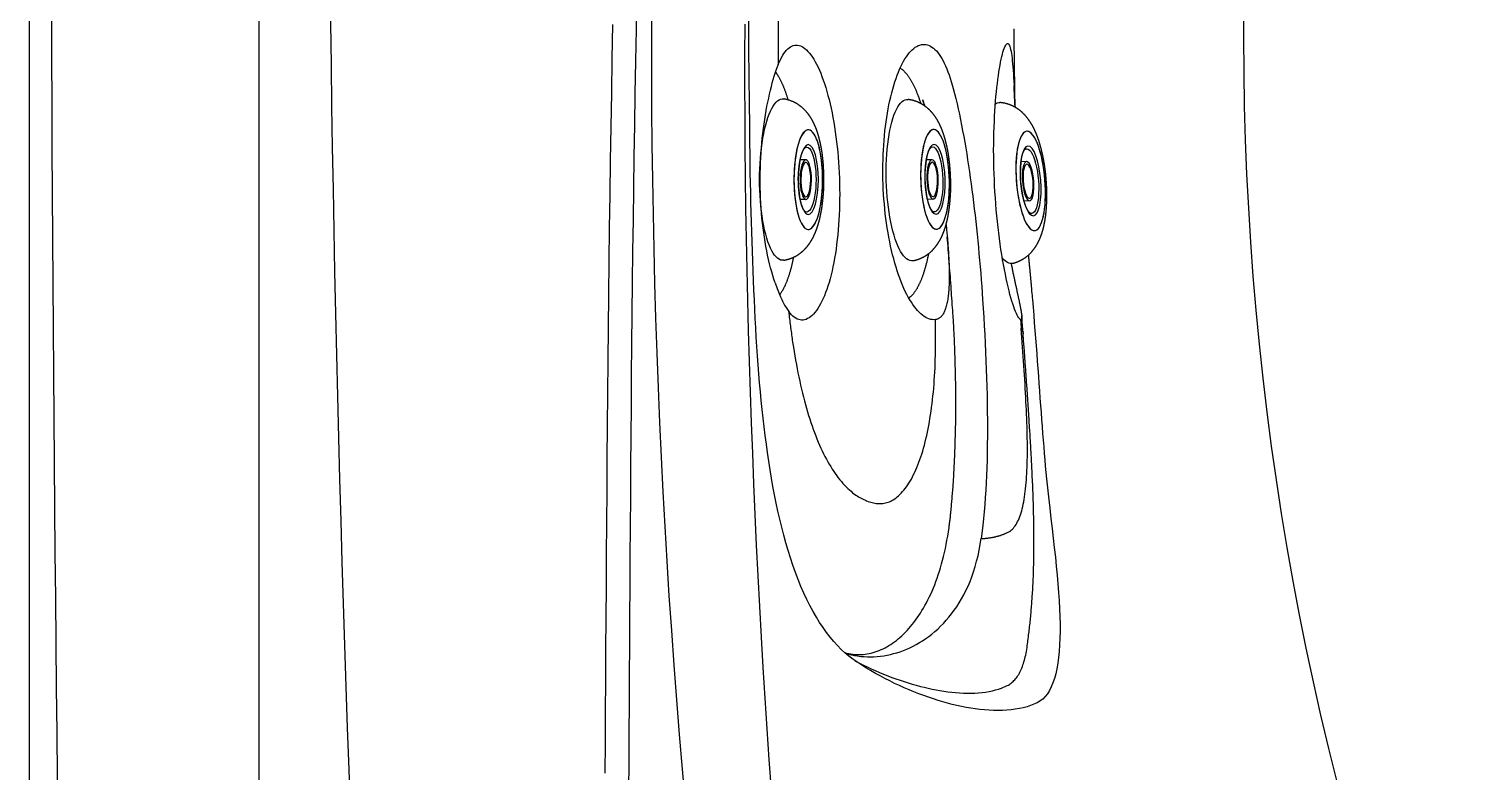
# Model space of a CAD drawing. Extents: x 938 to 1038, y 781 to 934.
# Drawn here: x 937.88 to 954.76, y 831.58 to 840.23 of the extents above; entities that cross this region are included whole.
import ezdxf

# ---------------------------------------------------------------- set-up
doc = ezdxf.new("R2010")
doc.units = 0
doc.header["$MEASUREMENT"] = 0
doc.layers.add('1', color=4, linetype='Continuous')
doc.layers.add('DIM', color=3, linetype='Continuous')

# ---------------------------------------------------------------- blocks, each defined once
blk = doc.blocks.new('MINIJET')
at = {"layer": '1', "color": 3}
for p, q in [((0.268, 0.23), (0.202, 0.23)), ((0.268, -0.23), (0.202, -0.23))]:
    blk.add_line(p, q, dxfattribs=at)
at = {"layer": '1', "color": 3, "extrusion": (2.34069e-18, 2.77556e-17, -1)}
for centre, major_axis, start_param, end_param in [((0, 0), (0, 0.94), 3.096514, 6.328264), ((0.297, 0), (0, 0.58), 1.213768, 7.496953), ((0.278, 0), (0, 0.379), 6.174551, 9.533412), ((0.268, 0), (0, 0.2), 1.213768, 7.496953)]:
    blk.add_ellipse(centre, major_axis=major_axis, ratio=0.28756, start_param=start_param, end_param=end_param, dxfattribs=at)
at = {"layer": '1', "color": 3, "extrusion": (2.34069e-18, -2.77556e-17, -1)}
for centre, major_axis, start_param, end_param in [((0.297, 0), (0, 0.58), 4.355360367553331, 10.63854567473292), ((0.268, 0), (0, 0.23), 1.213768, 7.496953)]:
    blk.add_ellipse(centre, major_axis=major_axis, ratio=0.28756, start_param=start_param, end_param=end_param, dxfattribs=at)
at = {"layer": '1', "color": 3, "extrusion": (2.34069e-18, -8.32667e-17, -1)}
blk.add_ellipse((0.297, 0), major_axis=(0, 0.407), ratio=0.28756, start_param=4.355360367553329, end_param=10.63854567473291, dxfattribs=at)
at = {"layer": '1', "color": 3}
for points, knots in [([(0.012, -0.939), (0.047, -0.932), (0.079, -0.923), (0.11, -0.911), (0.138, -0.898), (0.169, -0.881), (0.196, -0.862), (0.221, -0.843), (0.243, -0.824), (0.269, -0.796), (0.292, -0.769), (0.312, -0.742), (0.329, -0.716), (0.351, -0.678), (0.369, -0.64), (0.385, -0.602), (0.399, -0.565), (0.411, -0.527), (0.428, -0.467), (0.441, -0.406), (0.453, -0.343), (0.462, -0.279), (0.469, -0.213), (0.474, -0.162), (0.477, -0.11), (0.478, -0.057), (0.479, -0.005), (0.479, 0.048), (0.476, 0.111), (0.473, 0.174), (0.467, 0.236), (0.46, 0.297), (0.452, 0.348), (0.443, 0.399), (0.432, 0.448), (0.42, 0.496), (0.406, 0.543), (0.389, 0.593), (0.368, 0.642), (0.343, 0.692), (0.32, 0.73), (0.293, 0.768), (0.259, 0.807), (0.228, 0.837), (0.19, 0.867), (0.157, 0.888), (0.12, 0.907), (0.078, 0.923), (0.033, 0.935), (0.012, 0.939)], [1.258846, 1.258846, 1.28405, 1.309253, 1.334457, 1.359661, 1.389764, 1.419868, 1.449972, 1.480075, 1.522807, 1.565539, 1.60827, 1.651002, 1.715116, 1.779231, 1.843346, 1.90746, 1.971575, 2.071337, 2.171099, 2.270861, 2.370623, 2.470385, 2.54716, 2.623934, 2.700709, 2.777484, 2.854259, 2.947334, 3.040409, 3.133485, 3.22656, 3.306164, 3.385768, 3.465372, 3.544977, 3.624581, 3.7092, 3.79382, 3.87844, 3.94015, 4.001861, 4.063571, 4.110156, 4.15674, 4.191384, 4.226028, 4.260673, 4.295317, 4.310282, 4.310282]), ([(0.266, -0.377), (0.262, -0.375), (0.256, -0.369), (0.25, -0.361), (0.242, -0.35), (0.235, -0.335), (0.226, -0.316), (0.218, -0.293), (0.211, -0.268), (0.204, -0.238), (0.197, -0.205), (0.192, -0.17), (0.188, -0.132), (0.184, -0.092), (0.182, -0.052), (0.181, -0.01), (0.181, 0.031), (0.183, 0.073), (0.186, 0.113), (0.19, 0.152), (0.195, 0.189), (0.201, 0.224), (0.208, 0.256), (0.216, 0.285), (0.224, 0.31), (0.233, 0.332), (0.242, 0.349), (0.25, 0.361), (0.257, 0.37), (0.263, 0.375), (0.266, 0.377)], [5.178052, 5.178052, 5.268561, 5.359069, 5.444224, 5.529379, 5.614534, 5.70861, 5.802687, 5.896764, 5.997577, 6.09839, 6.199203, 6.302796, 6.406388, 6.50998, 6.614493, 6.719006, 6.823518, 6.927955, 7.032392, 7.136828, 7.2401, 7.343372, 7.446644, 7.546427, 7.646211, 7.745995, 7.837037, 7.928079, 8.019121, 8.102376, 8.102376])]:
    blk.add_open_spline(points, degree=1, knots=knots, dxfattribs=at)
blk = doc.blocks.new('VISTA')
at = {"layer": '1', "color": 3}
for p, q in [((2.676, 12.061), (2.676, 79.055)), ((11.608, 39.119), (11.543, 39.113)), ((11.645, 38.66), (11.579, 38.655))]:
    blk.add_line(p, q, dxfattribs=at)
at = {"layer": '1'}
blk.add_lwpolyline([(0, 79.111), (0, 12, 0.414214), (12, 0), (88.112, 0, 0.414214), (100.112, 12), (100.112, 79.111, 0.414214), (88.112, 91.111), (12, 91.111, 0.414214)], format="xyb", close=True, dxfattribs=at)
at = {"layer": '1', "color": 3, "linetype": 'Continuous'}
for points in [[(6.979, 31.796), (6.982, 32.13), (6.984, 32.466), (6.986, 32.804), (6.988, 33.143), (6.99, 33.484), (6.992, 33.827), (6.994, 34.172), (6.996, 34.518), (6.998, 34.866), (7.001, 35.216), (7.003, 35.567), (7.006, 35.92), (7.009, 36.275), (7.012, 36.631), (7.016, 36.989), (7.02, 37.349), (7.024, 37.71), (7.028, 38.073), (7.033, 38.438), (7.038, 38.804), (7.043, 39.172), (7.049, 39.541), (7.055, 39.912), (7.062, 40.285), (7.07, 40.66), (7.077, 41.036)], [(6.791, 40.715), (6.783, 40.315), (6.776, 39.917), (6.769, 39.521), (6.763, 39.126), (6.757, 38.733), (6.752, 38.342), (6.747, 37.953), (6.742, 37.566), (6.738, 37.181), (6.734, 36.798), (6.731, 36.417), (6.727, 36.037), (6.724, 35.66), (6.722, 35.285), (6.719, 34.912), (6.716, 34.54), (6.714, 34.171), (6.712, 33.804), (6.71, 33.438), (6.708, 33.075), (6.706, 32.713), (6.704, 32.353), (6.702, 31.996)], [(8.638, 31.8), (8.613, 32.156), (8.589, 32.513), (8.566, 32.869), (8.544, 33.226), (8.524, 33.582), (8.504, 33.939), (8.485, 34.295), (8.467, 34.652), (8.451, 35.008), (8.435, 35.365), (8.421, 35.722), (8.407, 36.078), (8.395, 36.435), (8.384, 36.792), (8.373, 37.149), (8.364, 37.506), (8.356, 37.862), (8.349, 38.219), (8.343, 38.576), (8.339, 38.933), (8.335, 39.29), (8.333, 39.647), (8.331, 40.004), (8.331, 40.361), (8.332, 40.717)], [(8.385, 39.782), (8.383, 39.89), (8.381, 39.999), (8.379, 40.107), (8.378, 40.215), (8.377, 40.323), (8.376, 40.432), (8.375, 40.54), (8.375, 40.648), (8.375, 40.757), (8.375, 40.865), (8.375, 40.973), (8.376, 41.082), (8.376, 41.19), (8.377, 41.298), (8.379, 41.406), (8.38, 41.515), (8.381, 41.623), (8.383, 41.731), (8.387, 41.947)], [(11.459, 40.664), (11.46, 40.59), (11.46, 40.516), (11.461, 40.442), (11.462, 40.368), (11.463, 40.294), (11.464, 40.22), (11.465, 40.145), (11.466, 40.071), (11.467, 39.997), (11.469, 39.923), (11.473, 39.775)], [(8.724, 41.488), (8.723, 41.426), (8.722, 41.363), (8.721, 41.301), (8.72, 41.239), (8.719, 41.177), (8.719, 41.115), (8.718, 41.053), (8.717, 40.991), (8.717, 40.929), (8.717, 40.866), (8.716, 40.804), (8.716, 40.742), (8.716, 40.68), (8.716, 40.618), (8.716, 40.556), (8.716, 40.494), (8.717, 40.432), (8.717, 40.369), (8.718, 40.245)], [(8.718, 40.245), (8.73, 40.276), (8.743, 40.304), (8.757, 40.331), (8.771, 40.355), (8.785, 40.378), (8.799, 40.397), (8.814, 40.415), (8.829, 40.43), (8.845, 40.443), (8.861, 40.454), (8.877, 40.462), (8.893, 40.469), (8.91, 40.472), (8.926, 40.474), (8.943, 40.473), (8.96, 40.469), (8.977, 40.464), (8.995, 40.456), (9.012, 40.445), (9.029, 40.433), (9.047, 40.418), (9.064, 40.4), (9.081, 40.381), (9.098, 40.359), (9.115, 40.335), (9.132, 40.309), (9.149, 40.28), (9.165, 40.25), (9.181, 40.217), (9.197, 40.182), (9.212, 40.146), (9.227, 40.107), (9.242, 40.067), (9.257, 40.025), (9.271, 39.981), (9.284, 39.935), (9.297, 39.888), (9.31, 39.839), (9.322, 39.789), (9.334, 39.738), (9.345, 39.685), (9.355, 39.632), (9.365, 39.577), (9.374, 39.521), (9.382, 39.465), (9.39, 39.407), (9.398, 39.349), (9.404, 39.29), (9.41, 39.231), (9.416, 39.171), (9.421, 39.11), (9.425, 39.049), (9.428, 38.988), (9.43, 38.926), (9.432, 38.864), (9.433, 38.802), (9.434, 38.74), (9.433, 38.679), (9.432, 38.618), (9.431, 38.558), (9.428, 38.498), (9.425, 38.438), (9.421, 38.38), (9.416, 38.322), (9.411, 38.265), (9.405, 38.209), (9.398, 38.154), (9.391, 38.099), (9.383, 38.046), (9.374, 37.994), (9.365, 37.943), (9.355, 37.894), (9.344, 37.845), (9.333, 37.799), (9.322, 37.754), (9.309, 37.711), (9.297, 37.669), (9.283, 37.63), (9.27, 37.592), (9.255, 37.556), (9.241, 37.523), (9.226, 37.491), (9.21, 37.461), (9.195, 37.433), (9.178, 37.407), (9.162, 37.383), (9.145, 37.362), (9.129, 37.343), (9.112, 37.326), (9.095, 37.311), (9.077, 37.299), (9.06, 37.289), (9.043, 37.281), (9.025, 37.276), (9.008, 37.273), (8.99, 37.272), (8.973, 37.274), (8.956, 37.278), (8.939, 37.285), (8.922, 37.293), (8.905, 37.305), (8.889, 37.318), (8.872, 37.334), (8.841, 37.372)], [(10.547, 37.278), (10.528, 37.277), (10.51, 37.278), (10.491, 37.281), (10.472, 37.287), (10.453, 37.294), (10.434, 37.304), (10.415, 37.316), (10.396, 37.33), (10.378, 37.345), (10.359, 37.363), (10.34, 37.383), (10.322, 37.404), (10.303, 37.428), (10.285, 37.453), (10.267, 37.48), (10.249, 37.509), (10.232, 37.54), (10.214, 37.572), (10.197, 37.606), (10.181, 37.642), (10.164, 37.68), (10.148, 37.718), (10.133, 37.759), (10.118, 37.801), (10.103, 37.845), (10.089, 37.889), (10.075, 37.936), (10.062, 37.984), (10.049, 38.032), (10.037, 38.082), (10.026, 38.133), (10.015, 38.185), (10.005, 38.237), (9.996, 38.29), (9.987, 38.345), (9.979, 38.4), (9.971, 38.455), (9.964, 38.511), (9.958, 38.568), (9.953, 38.625), (9.948, 38.682), (9.944, 38.739), (9.941, 38.797), (9.939, 38.854), (9.937, 38.911), (9.936, 38.969), (9.936, 39.026), (9.936, 39.083), (9.938, 39.14), (9.94, 39.197), (9.942, 39.254), (9.946, 39.31), (9.95, 39.365), (9.955, 39.42), (9.96, 39.474), (9.966, 39.527), (9.973, 39.579), (9.981, 39.631), (9.989, 39.681), (9.997, 39.731), (10.007, 39.779), (10.017, 39.827), (10.028, 39.873), (10.039, 39.918), (10.05, 39.962), (10.063, 40.004), (10.076, 40.045), (10.089, 40.084), (10.102, 40.122), (10.117, 40.158), (10.131, 40.193), (10.146, 40.225), (10.162, 40.256), (10.177, 40.285), (10.193, 40.313), (10.21, 40.338), (10.227, 40.362), (10.243, 40.383), (10.261, 40.402), (10.278, 40.42), (10.295, 40.435), (10.313, 40.448), (10.33, 40.459), (10.348, 40.468), (10.366, 40.475), (10.384, 40.479), (10.402, 40.482), (10.42, 40.482), (10.437, 40.48), (10.455, 40.476), (10.473, 40.47), (10.49, 40.461), (10.507, 40.451), (10.524, 40.438), (10.541, 40.423), (10.558, 40.406), (10.574, 40.387), (10.59, 40.366), (10.606, 40.343), (10.621, 40.318), (10.636, 40.291), (10.651, 40.262), (10.665, 40.231), (10.679, 40.199), (10.693, 40.164), (10.706, 40.128), (10.719, 40.09), (10.732, 40.051), (10.755, 39.968)], [(11.538, 37.278), (11.531, 37.282), (11.524, 37.289), (11.516, 37.299), (11.507, 37.313), (11.498, 37.329), (11.489, 37.349), (11.479, 37.372), (11.469, 37.398), (11.458, 37.428), (11.448, 37.46), (11.437, 37.494), (11.426, 37.532), (11.415, 37.572), (11.404, 37.614), (11.393, 37.659), (11.382, 37.707), (11.371, 37.756), (11.361, 37.808), (11.35, 37.862), (11.34, 37.918), (11.329, 37.975), (11.32, 38.035), (11.31, 38.096), (11.301, 38.158), (11.292, 38.222), (11.284, 38.287), (11.276, 38.352), (11.269, 38.419), (11.262, 38.487), (11.256, 38.556), (11.25, 38.625), (11.245, 38.695), (11.24, 38.765), (11.236, 38.835), (11.233, 38.905), (11.23, 38.975), (11.228, 39.045), (11.227, 39.114), (11.226, 39.183), (11.225, 39.252), (11.226, 39.32), (11.227, 39.388), (11.228, 39.454), (11.23, 39.519), (11.233, 39.583), (11.236, 39.645), (11.239, 39.705), (11.243, 39.763), (11.247, 39.82), (11.252, 39.875), (11.257, 39.928), (11.262, 39.979), (11.268, 40.028), (11.274, 40.075), (11.28, 40.12), (11.286, 40.163), (11.293, 40.203), (11.299, 40.241), (11.306, 40.277), (11.313, 40.31), (11.32, 40.34), (11.327, 40.368), (11.333, 40.393), (11.34, 40.416), (11.347, 40.435), (11.354, 40.452), (11.361, 40.465), (11.367, 40.476), (11.373, 40.484), (11.38, 40.489), (11.386, 40.491), (11.392, 40.491), (11.397, 40.487), (11.403, 40.48), (11.408, 40.47), (11.413, 40.457), (11.418, 40.442), (11.422, 40.424), (11.427, 40.402), (11.431, 40.378), (11.435, 40.352), (11.439, 40.323), (11.442, 40.291), (11.445, 40.256), (11.449, 40.22), (11.452, 40.181), (11.454, 40.14), (11.457, 40.097), (11.462, 40.005)], [(8.682, 37.706), (8.668, 37.747), (8.655, 37.79), (8.642, 37.835), (8.629, 37.881), (8.617, 37.928), (8.606, 37.977), (8.595, 38.027), (8.584, 38.078), (8.574, 38.13), (8.565, 38.183), (8.557, 38.237), (8.549, 38.291), (8.541, 38.346), (8.535, 38.402), (8.529, 38.459), (8.523, 38.516), (8.519, 38.574), (8.515, 38.632), (8.512, 38.69), (8.51, 38.749), (8.508, 38.808), (8.508, 38.867), (8.508, 38.926), (8.508, 38.985), (8.51, 39.043), (8.512, 39.102), (8.515, 39.16), (8.518, 39.218), (8.523, 39.276), (8.528, 39.333), (8.533, 39.39), (8.539, 39.446), (8.546, 39.501), (8.553, 39.556), (8.561, 39.609), (8.569, 39.661), (8.578, 39.712), (8.587, 39.762), (8.597, 39.811), (8.607, 39.858), (8.617, 39.904), (8.628, 39.948), (8.638, 39.991), (8.649, 40.033), (8.66, 40.073), (8.672, 40.111), (8.683, 40.147), (8.695, 40.182), (8.718, 40.245)], [(10.755, 39.968), (10.77, 39.91), (10.785, 39.851), (10.799, 39.791), (10.813, 39.73), (10.826, 39.668), (10.839, 39.605), (10.852, 39.541), (10.864, 39.476), (10.876, 39.411), (10.888, 39.344), (10.9, 39.277), (10.911, 39.209), (10.922, 39.14), (10.932, 39.07), (10.943, 39), (10.953, 38.93), (10.963, 38.858), (10.972, 38.787), (10.981, 38.714), (10.99, 38.642), (10.999, 38.568), (11.008, 38.495), (11.016, 38.421), (11.024, 38.346), (11.032, 38.271), (11.04, 38.196), (11.047, 38.121), (11.054, 38.045), (11.061, 37.969), (11.068, 37.893), (11.074, 37.817), (11.08, 37.741), (11.086, 37.664), (11.097, 37.511)], [(11.473, 39.775), (11.472, 39.787), (11.472, 39.799), (11.471, 39.81), (11.471, 39.822), (11.47, 39.834), (11.47, 39.846), (11.469, 39.858), (11.469, 39.869), (11.468, 39.881), (11.467, 39.892), (11.467, 39.904), (11.466, 39.915), (11.466, 39.927), (11.465, 39.938), (11.465, 39.949), (11.464, 39.96), (11.464, 39.972), (11.463, 39.983), (11.462, 40.005)], [(8.441, 37.507), (8.436, 37.621), (8.431, 37.734), (8.427, 37.847), (8.422, 37.961), (8.418, 38.074), (8.414, 38.188), (8.411, 38.301), (8.407, 38.415), (8.404, 38.529), (8.401, 38.643), (8.398, 38.757), (8.396, 38.87), (8.393, 38.984), (8.391, 39.098), (8.39, 39.212), (8.388, 39.326), (8.387, 39.44), (8.386, 39.554), (8.385, 39.782)], [(10.42, 39.774), (10.419, 39.777), (10.418, 39.78), (10.417, 39.783), (10.416, 39.787), (10.415, 39.79), (10.414, 39.793), (10.413, 39.796), (10.412, 39.799), (10.411, 39.803), (10.41, 39.806), (10.409, 39.809), (10.408, 39.812), (10.406, 39.815), (10.405, 39.818), (10.404, 39.822), (10.403, 39.825), (10.402, 39.828), (10.401, 39.831), (10.399, 39.837)], [(10.417, 39.783), (10.417, 39.783), (10.417, 39.783), (10.417, 39.783), (10.417, 39.783), (10.417, 39.783), (10.417, 39.783), (10.417, 39.783), (10.417, 39.783), (10.417, 39.783), (10.417, 39.783), (10.417, 39.783), (10.417, 39.783), (10.417, 39.784), (10.417, 39.784), (10.417, 39.784), (10.417, 39.784), (10.417, 39.784), (10.417, 39.784), (10.417, 39.784)], [(10.739, 37.526), (10.736, 37.562), (10.734, 37.598), (10.731, 37.633), (10.729, 37.669), (10.726, 37.705), (10.724, 37.741), (10.721, 37.776), (10.718, 37.812), (10.716, 37.847), (10.713, 37.883), (10.711, 37.919), (10.708, 37.954), (10.705, 37.99), (10.703, 38.025), (10.7, 38.061), (10.697, 38.096), (10.694, 38.132), (10.691, 38.167), (10.685, 38.238)], [(8.682, 37.706), (8.69, 37.684), (8.697, 37.662), (8.705, 37.642), (8.713, 37.621), (8.721, 37.602), (8.728, 37.582), (8.736, 37.564), (8.744, 37.545), (8.752, 37.528), (8.76, 37.511), (8.768, 37.494), (8.776, 37.478), (8.784, 37.463), (8.792, 37.448), (8.8, 37.434), (8.809, 37.42), (8.817, 37.407), (8.825, 37.395), (8.841, 37.372)], [(9.631, 33.292), (9.585, 33.324), (9.54, 33.359), (9.495, 33.397), (9.451, 33.438), (9.407, 33.483), (9.364, 33.53), (9.322, 33.581), (9.281, 33.635), (9.24, 33.692), (9.2, 33.752), (9.162, 33.815), (9.124, 33.88), (9.087, 33.949), (9.052, 34.021), (9.017, 34.095), (8.983, 34.172), (8.951, 34.252), (8.919, 34.334), (8.889, 34.418), (8.861, 34.503), (8.833, 34.59), (8.807, 34.679), (8.783, 34.769), (8.759, 34.86), (8.736, 34.953), (8.715, 35.047), (8.695, 35.141), (8.675, 35.237), (8.657, 35.334), (8.64, 35.432), (8.624, 35.53), (8.608, 35.629), (8.593, 35.729), (8.58, 35.829), (8.567, 35.929), (8.554, 36.03), (8.543, 36.131), (8.532, 36.232), (8.521, 36.335), (8.512, 36.438), (8.502, 36.542), (8.494, 36.647), (8.485, 36.752), (8.478, 36.858), (8.47, 36.965), (8.463, 37.073), (8.457, 37.181), (8.451, 37.289), (8.441, 37.507)], [(10.693, 37.531), (10.69, 37.513), (10.687, 37.496), (10.684, 37.479), (10.681, 37.464), (10.678, 37.449), (10.674, 37.435), (10.67, 37.421), (10.666, 37.409), (10.662, 37.397), (10.658, 37.385), (10.653, 37.375), (10.649, 37.365), (10.644, 37.355), (10.639, 37.347), (10.634, 37.338), (10.629, 37.331), (10.624, 37.324), (10.618, 37.317), (10.613, 37.312), (10.607, 37.306), (10.602, 37.301), (10.596, 37.297), (10.59, 37.293), (10.584, 37.29), (10.578, 37.287), (10.572, 37.284), (10.566, 37.282), (10.56, 37.28), (10.547, 37.278)], [(10.772, 36.952), (10.772, 36.968), (10.771, 36.985), (10.77, 37.001), (10.77, 37.017), (10.769, 37.034), (10.768, 37.05), (10.768, 37.067), (10.767, 37.083), (10.766, 37.1), (10.765, 37.116), (10.764, 37.133), (10.763, 37.149), (10.763, 37.166), (10.762, 37.182), (10.761, 37.198), (10.76, 37.215), (10.759, 37.231), (10.758, 37.248), (10.757, 37.264), (10.756, 37.28), (10.755, 37.297), (10.753, 37.313), (10.752, 37.33), (10.751, 37.346), (10.75, 37.362), (10.749, 37.379), (10.748, 37.395), (10.747, 37.411), (10.745, 37.428), (10.744, 37.444), (10.743, 37.461), (10.742, 37.477), (10.741, 37.493), (10.738, 37.526)], [(11.097, 37.511), (11.104, 37.409), (11.11, 37.307), (11.116, 37.205), (11.121, 37.103), (11.126, 37.002), (11.131, 36.9), (11.135, 36.8), (11.139, 36.699), (11.143, 36.599), (11.146, 36.499), (11.148, 36.4), (11.15, 36.302), (11.151, 36.205), (11.152, 36.109), (11.152, 36.013), (11.152, 35.919), (11.151, 35.826), (11.15, 35.734), (11.148, 35.643), (11.145, 35.554), (11.142, 35.465), (11.138, 35.378), (11.133, 35.292), (11.127, 35.208), (11.121, 35.124), (11.114, 35.042), (11.107, 34.962), (11.098, 34.882), (11.08, 34.728)], [(11.676, 37.511), (11.683, 37.421), (11.691, 37.331), (11.698, 37.242), (11.705, 37.152), (11.712, 37.063), (11.719, 36.973), (11.726, 36.884), (11.733, 36.796), (11.739, 36.707), (11.746, 36.619), (11.752, 36.533), (11.758, 36.447), (11.764, 36.362), (11.771, 36.278), (11.777, 36.195), (11.783, 36.114), (11.789, 36.033), (11.795, 35.953), (11.801, 35.875), (11.807, 35.797), (11.813, 35.72), (11.82, 35.645), (11.826, 35.57), (11.833, 35.497), (11.84, 35.425), (11.847, 35.354), (11.854, 35.284), (11.862, 35.215), (11.877, 35.081)], [(8.841, 37.372), (8.843, 37.35), (8.845, 37.329), (8.847, 37.308), (8.85, 37.287), (8.852, 37.266), (8.855, 37.245), (8.857, 37.224), (8.86, 37.203), (8.862, 37.182), (8.865, 37.161), (8.868, 37.141), (8.871, 37.12), (8.873, 37.099), (8.876, 37.079), (8.879, 37.058), (8.882, 37.038), (8.885, 37.017), (8.888, 36.997), (8.894, 36.956)], [(11.567, 37.127), (11.566, 37.137), (11.565, 37.146), (11.564, 37.156), (11.564, 37.165), (11.563, 37.175), (11.562, 37.185), (11.561, 37.194), (11.561, 37.204), (11.56, 37.214), (11.559, 37.224), (11.558, 37.233), (11.558, 37.243), (11.557, 37.253), (11.556, 37.262), (11.555, 37.272), (11.555, 37.282), (11.554, 37.291), (11.553, 37.301), (11.552, 37.321)], [(10.085, 35.2), (10.102, 35.213), (10.118, 35.227), (10.134, 35.242), (10.149, 35.258), (10.165, 35.275), (10.18, 35.293), (10.195, 35.312), (10.21, 35.332), (10.225, 35.353), (10.239, 35.375), (10.253, 35.398), (10.267, 35.422), (10.281, 35.447), (10.294, 35.473), (10.307, 35.5), (10.319, 35.528), (10.332, 35.557), (10.344, 35.586), (10.355, 35.617), (10.367, 35.648), (10.378, 35.68), (10.388, 35.713), (10.399, 35.747), (10.409, 35.782), (10.419, 35.818), (10.428, 35.854), (10.437, 35.891), (10.446, 35.929), (10.454, 35.967), (10.462, 36.007), (10.47, 36.046), (10.477, 36.087), (10.484, 36.128), (10.491, 36.17), (10.497, 36.213), (10.503, 36.256), (10.508, 36.3), (10.514, 36.344), (10.518, 36.389), (10.523, 36.434), (10.527, 36.48), (10.531, 36.527), (10.534, 36.573), (10.537, 36.621), (10.54, 36.668), (10.543, 36.716), (10.545, 36.765), (10.546, 36.814), (10.548, 36.863), (10.549, 36.912), (10.55, 36.962), (10.55, 37.012), (10.55, 37.062), (10.549, 37.163)], [(10.549, 37.163), (10.549, 37.168), (10.549, 37.174), (10.549, 37.18), (10.549, 37.186), (10.549, 37.191), (10.549, 37.197), (10.549, 37.203), (10.548, 37.209), (10.548, 37.214), (10.548, 37.22), (10.548, 37.226), (10.548, 37.232), (10.548, 37.237), (10.548, 37.243), (10.548, 37.249), (10.547, 37.255), (10.547, 37.26), (10.547, 37.266), (10.547, 37.278)], [(11.395, 34.804), (11.408, 34.811), (11.42, 34.82), (11.432, 34.829), (11.443, 34.84), (11.454, 34.851), (11.465, 34.864), (11.475, 34.878), (11.485, 34.893), (11.495, 34.909), (11.504, 34.926), (11.513, 34.944), (11.521, 34.964), (11.529, 34.984), (11.537, 35.006), (11.544, 35.028), (11.551, 35.052), (11.558, 35.076), (11.564, 35.102), (11.57, 35.129), (11.575, 35.156), (11.58, 35.185), (11.585, 35.215), (11.589, 35.245), (11.593, 35.277), (11.597, 35.309), (11.6, 35.343), (11.603, 35.377), (11.606, 35.412), (11.609, 35.448), (11.611, 35.485), (11.612, 35.522), (11.614, 35.561), (11.615, 35.6), (11.616, 35.64), (11.617, 35.681), (11.617, 35.723), (11.617, 35.765), (11.617, 35.808), (11.617, 35.852), (11.616, 35.897), (11.615, 35.942), (11.614, 35.988), (11.613, 36.034), (11.611, 36.081), (11.61, 36.129), (11.608, 36.177), (11.606, 36.226), (11.603, 36.275), (11.601, 36.325), (11.598, 36.375), (11.596, 36.426), (11.593, 36.477), (11.59, 36.529), (11.587, 36.581), (11.584, 36.634), (11.58, 36.687), (11.577, 36.74), (11.573, 36.794), (11.57, 36.848), (11.566, 36.902), (11.562, 36.956), (11.558, 37.011), (11.554, 37.066), (11.546, 37.177)], [(11.538, 37.278), (11.539, 37.273), (11.539, 37.268), (11.54, 37.263), (11.54, 37.258), (11.54, 37.253), (11.541, 37.248), (11.541, 37.242), (11.541, 37.237), (11.542, 37.232), (11.542, 37.227), (11.543, 37.222), (11.543, 37.217), (11.543, 37.212), (11.544, 37.207), (11.544, 37.202), (11.545, 37.197), (11.545, 37.192), (11.545, 37.187), (11.546, 37.177)], [(11.546, 37.177), (11.548, 37.174), (11.55, 37.172), (11.551, 37.17), (11.553, 37.167), (11.554, 37.165), (11.556, 37.162), (11.557, 37.16), (11.558, 37.157), (11.56, 37.155), (11.561, 37.152), (11.562, 37.15), (11.562, 37.147), (11.563, 37.145), (11.564, 37.142), (11.565, 37.14), (11.565, 37.137), (11.566, 37.135), (11.566, 37.132), (11.567, 37.127)], [(11.567, 37.127), (11.567, 37.125), (11.567, 37.122), (11.567, 37.12), (11.567, 37.118), (11.567, 37.116), (11.567, 37.114), (11.566, 37.111), (11.566, 37.109), (11.566, 37.107), (11.565, 37.105), (11.565, 37.103), (11.565, 37.1), (11.564, 37.098), (11.563, 37.096), (11.563, 37.094), (11.562, 37.091), (11.561, 37.089), (11.561, 37.087), (11.56, 37.085), (11.559, 37.082), (11.558, 37.08), (11.557, 37.078), (11.556, 37.076), (11.554, 37.071)], [(11.613, 33.462), (11.616, 33.482), (11.619, 33.502), (11.622, 33.522), (11.624, 33.542), (11.627, 33.562), (11.63, 33.583), (11.632, 33.603), (11.635, 33.623), (11.637, 33.643), (11.639, 33.663), (11.642, 33.683), (11.644, 33.703), (11.646, 33.723), (11.648, 33.743), (11.65, 33.763), (11.652, 33.783), (11.654, 33.803), (11.656, 33.823), (11.658, 33.843), (11.66, 33.863), (11.662, 33.884), (11.663, 33.904), (11.665, 33.924), (11.667, 33.944), (11.668, 33.963), (11.67, 33.983), (11.671, 34.003), (11.673, 34.023), (11.674, 34.043), (11.675, 34.063), (11.677, 34.083), (11.678, 34.103), (11.679, 34.123), (11.68, 34.143), (11.681, 34.163), (11.682, 34.183), (11.683, 34.203), (11.684, 34.222), (11.685, 34.242), (11.686, 34.262), (11.687, 34.282), (11.687, 34.302), (11.688, 34.322), (11.689, 34.341), (11.689, 34.361), (11.69, 34.381), (11.69, 34.401), (11.691, 34.42), (11.691, 34.44), (11.692, 34.46), (11.692, 34.479), (11.692, 34.499), (11.693, 34.519), (11.693, 34.538), (11.693, 34.558), (11.694, 34.578), (11.694, 34.597), (11.694, 34.617), (11.694, 34.637), (11.694, 34.656), (11.694, 34.676), (11.694, 34.696), (11.694, 34.715), (11.694, 34.735), (11.694, 34.755), (11.694, 34.774), (11.694, 34.794), (11.693, 34.813), (11.693, 34.833), (11.693, 34.853), (11.693, 34.872), (11.692, 34.892), (11.692, 34.912), (11.692, 34.931), (11.691, 34.951), (11.691, 34.97), (11.691, 34.99), (11.69, 35.01), (11.69, 35.029), (11.689, 35.049), (11.689, 35.069), (11.688, 35.088), (11.688, 35.108), (11.687, 35.127), (11.687, 35.147), (11.686, 35.167), (11.685, 35.186), (11.685, 35.206), (11.684, 35.226), (11.683, 35.245), (11.683, 35.265), (11.682, 35.284), (11.681, 35.304), (11.68, 35.324), (11.679, 35.343), (11.679, 35.363), (11.678, 35.383), (11.677, 35.402), (11.676, 35.422), (11.675, 35.441), (11.674, 35.461), (11.673, 35.481), (11.673, 35.5), (11.672, 35.52), (11.671, 35.54), (11.67, 35.56), (11.669, 35.579), (11.668, 35.599), (11.667, 35.619), (11.666, 35.638), (11.665, 35.658), (11.664, 35.678), (11.662, 35.698), (11.661, 35.717), (11.66, 35.737), (11.659, 35.757), (11.658, 35.777), (11.657, 35.796), (11.656, 35.816), (11.655, 35.836), (11.654, 35.856), (11.652, 35.875), (11.651, 35.895), (11.65, 35.915), (11.649, 35.934), (11.648, 35.954), (11.646, 35.974), (11.645, 35.993), (11.644, 36.013), (11.643, 36.032), (11.642, 36.052), (11.64, 36.072), (11.639, 36.091), (11.638, 36.111), (11.637, 36.13), (11.635, 36.15), (11.634, 36.17), (11.633, 36.189), (11.631, 36.209), (11.63, 36.228), (11.629, 36.248), (11.628, 36.268), (11.626, 36.287), (11.625, 36.307), (11.624, 36.327), (11.622, 36.346), (11.621, 36.366), (11.62, 36.386), (11.618, 36.405), (11.617, 36.425), (11.616, 36.445), (11.614, 36.465), (11.613, 36.484), (11.612, 36.504), (11.61, 36.524), (11.609, 36.544), (11.608, 36.564), (11.606, 36.583), (11.605, 36.603), (11.603, 36.623), (11.602, 36.643), (11.601, 36.663), (11.599, 36.683), (11.598, 36.703), (11.596, 36.723), (11.595, 36.743), (11.593, 36.763), (11.592, 36.783), (11.591, 36.803), (11.589, 36.823), (11.588, 36.843), (11.586, 36.864), (11.585, 36.884), (11.583, 36.904), (11.582, 36.924), (11.58, 36.944), (11.579, 36.965), (11.577, 36.985), (11.576, 37.005), (11.574, 37.025), (11.573, 37.046), (11.571, 37.066), (11.57, 37.086), (11.567, 37.127)], [(11.567, 37.127), (11.567, 37.127), (11.567, 37.127), (11.567, 37.127), (11.567, 37.127), (11.567, 37.127), (11.567, 37.127), (11.567, 37.127), (11.567, 37.127), (11.567, 37.127), (11.567, 37.127), (11.567, 37.127), (11.567, 37.127), (11.567, 37.127), (11.567, 37.127), (11.567, 37.127), (11.567, 37.127), (11.567, 37.127), (11.567, 37.127), (11.567, 37.127)], [(8.894, 36.956), (8.902, 36.905), (8.911, 36.855), (8.92, 36.805), (8.929, 36.755), (8.938, 36.706), (8.948, 36.658), (8.957, 36.61), (8.968, 36.562), (8.978, 36.516), (8.989, 36.469), (9, 36.423), (9.011, 36.378), (9.023, 36.334), (9.035, 36.29), (9.047, 36.247), (9.06, 36.204), (9.072, 36.162), (9.086, 36.121), (9.099, 36.08), (9.112, 36.041), (9.126, 36.001), (9.14, 35.963), (9.155, 35.926), (9.169, 35.889), (9.184, 35.853), (9.2, 35.818), (9.215, 35.783), (9.231, 35.75), (9.246, 35.717), (9.262, 35.685), (9.279, 35.654), (9.295, 35.624), (9.312, 35.594), (9.329, 35.566), (9.346, 35.538), (9.364, 35.511), (9.381, 35.486), (9.399, 35.461), (9.417, 35.437), (9.435, 35.414), (9.453, 35.392), (9.471, 35.37), (9.49, 35.35), (9.509, 35.331), (9.527, 35.313), (9.546, 35.295), (9.565, 35.279), (9.584, 35.263), (9.623, 35.236)], [(10.731, 35.08), (10.733, 35.098), (10.735, 35.116), (10.736, 35.134), (10.738, 35.152), (10.74, 35.17), (10.741, 35.189), (10.743, 35.207), (10.744, 35.226), (10.746, 35.245), (10.747, 35.264), (10.749, 35.283), (10.75, 35.303), (10.752, 35.323), (10.753, 35.343), (10.754, 35.363), (10.756, 35.383), (10.757, 35.402), (10.758, 35.422), (10.76, 35.442), (10.761, 35.461), (10.762, 35.481), (10.763, 35.501), (10.764, 35.52), (10.765, 35.54), (10.766, 35.559), (10.767, 35.579), (10.768, 35.599), (10.769, 35.618), (10.77, 35.638), (10.771, 35.658), (10.772, 35.678), (10.773, 35.697), (10.774, 35.717), (10.774, 35.737), (10.775, 35.757), (10.776, 35.776), (10.776, 35.796), (10.777, 35.816), (10.778, 35.836), (10.778, 35.856), (10.779, 35.875), (10.779, 35.895), (10.78, 35.915), (10.78, 35.935), (10.781, 35.955), (10.781, 35.974), (10.782, 35.994), (10.782, 36.014), (10.782, 36.034), (10.783, 36.054), (10.783, 36.074), (10.783, 36.094), (10.784, 36.113), (10.784, 36.133), (10.784, 36.153), (10.784, 36.173), (10.784, 36.193), (10.784, 36.213), (10.784, 36.233), (10.785, 36.253), (10.785, 36.273), (10.785, 36.293), (10.785, 36.312), (10.785, 36.332), (10.785, 36.352), (10.784, 36.372), (10.784, 36.392), (10.784, 36.412), (10.784, 36.432), (10.784, 36.452), (10.784, 36.472), (10.783, 36.492), (10.783, 36.512), (10.783, 36.532), (10.783, 36.552), (10.782, 36.572), (10.782, 36.592), (10.782, 36.612), (10.781, 36.632), (10.781, 36.652), (10.78, 36.672), (10.78, 36.692), (10.78, 36.712), (10.779, 36.732), (10.779, 36.752), (10.778, 36.772), (10.777, 36.792), (10.777, 36.812), (10.776, 36.832), (10.776, 36.852), (10.775, 36.872), (10.774, 36.892), (10.774, 36.912), (10.772, 36.952)], [(9.623, 35.236), (9.638, 35.225), (9.654, 35.216), (9.669, 35.207), (9.685, 35.198), (9.7, 35.19), (9.716, 35.182), (9.732, 35.175), (9.747, 35.168), (9.763, 35.162), (9.779, 35.157), (9.795, 35.152), (9.81, 35.148), (9.826, 35.144), (9.842, 35.141), (9.857, 35.139), (9.873, 35.138), (9.889, 35.137), (9.904, 35.137), (9.92, 35.137), (9.935, 35.139), (9.951, 35.141), (9.966, 35.144), (9.981, 35.148), (9.997, 35.152), (10.012, 35.158), (10.027, 35.164), (10.041, 35.172), (10.056, 35.18), (10.085, 35.2)], [(10.706, 34.859), (10.707, 34.87), (10.709, 34.88), (10.71, 34.891), (10.711, 34.902), (10.713, 34.913), (10.714, 34.924), (10.716, 34.935), (10.717, 34.946), (10.718, 34.957), (10.719, 34.968), (10.721, 34.979), (10.722, 34.99), (10.723, 35.001), (10.724, 35.012), (10.726, 35.024), (10.727, 35.035), (10.728, 35.046), (10.729, 35.057), (10.731, 35.08)], [(11.877, 35.081), (11.892, 34.964), (11.906, 34.848), (11.919, 34.735), (11.931, 34.623), (11.943, 34.514), (11.954, 34.408), (11.964, 34.303), (11.972, 34.202), (11.98, 34.102), (11.986, 34.006), (11.991, 33.912), (11.995, 33.822), (11.997, 33.734), (11.997, 33.649), (11.996, 33.568), (11.993, 33.49), (11.988, 33.416), (11.981, 33.345), (11.972, 33.277), (11.961, 33.214), (11.948, 33.154), (11.933, 33.099), (11.915, 33.049), (11.896, 33.002), (11.874, 32.96), (11.85, 32.923), (11.824, 32.89), (11.796, 32.861), (11.732, 32.818)], [(9.49, 33.401), (9.514, 33.395), (9.538, 33.39), (9.562, 33.386), (9.586, 33.383), (9.61, 33.38), (9.634, 33.379), (9.658, 33.379), (9.682, 33.379), (9.706, 33.381), (9.73, 33.384), (9.753, 33.387), (9.777, 33.391), (9.8, 33.396), (9.823, 33.403), (9.847, 33.409), (9.87, 33.417), (9.893, 33.426), (9.915, 33.436), (9.938, 33.446), (9.961, 33.457), (9.983, 33.47), (10.005, 33.483), (10.027, 33.496), (10.049, 33.511), (10.071, 33.527), (10.093, 33.543), (10.114, 33.56), (10.135, 33.579), (10.156, 33.597), (10.177, 33.617), (10.198, 33.638), (10.218, 33.659), (10.239, 33.681), (10.258, 33.704), (10.278, 33.728), (10.298, 33.753), (10.317, 33.779), (10.336, 33.805), (10.354, 33.833), (10.373, 33.861), (10.391, 33.89), (10.409, 33.92), (10.426, 33.951), (10.443, 33.982), (10.46, 34.015), (10.476, 34.048), (10.492, 34.083), (10.508, 34.118), (10.524, 34.154), (10.539, 34.191), (10.553, 34.229), (10.567, 34.268), (10.581, 34.308), (10.594, 34.349), (10.607, 34.39), (10.619, 34.433), (10.631, 34.477), (10.642, 34.521), (10.653, 34.567), (10.663, 34.613), (10.673, 34.66), (10.682, 34.709), (10.691, 34.758), (10.706, 34.859)], [(11.165, 34.736), (11.172, 34.737), (11.179, 34.738), (11.186, 34.739), (11.194, 34.74), (11.201, 34.741), (11.208, 34.743), (11.215, 34.744), (11.222, 34.745), (11.229, 34.747), (11.236, 34.748), (11.243, 34.75), (11.249, 34.751), (11.256, 34.753), (11.263, 34.755), (11.27, 34.757), (11.276, 34.758), (11.283, 34.76), (11.29, 34.762), (11.296, 34.764), (11.303, 34.766), (11.309, 34.768), (11.316, 34.771), (11.322, 34.773), (11.328, 34.775), (11.335, 34.778), (11.341, 34.78), (11.347, 34.782), (11.353, 34.785), (11.359, 34.788), (11.366, 34.79), (11.372, 34.793), (11.378, 34.796), (11.384, 34.799), (11.395, 34.804)], [(9.496, 33.396), (9.532, 33.385), (9.569, 33.376), (9.605, 33.368), (9.642, 33.362), (9.68, 33.357), (9.717, 33.354), (9.755, 33.352), (9.793, 33.351), (9.831, 33.352), (9.869, 33.355), (9.908, 33.359), (9.946, 33.364), (9.984, 33.371), (10.023, 33.379), (10.061, 33.389), (10.099, 33.4), (10.137, 33.412), (10.175, 33.426), (10.213, 33.441), (10.25, 33.458), (10.288, 33.476), (10.325, 33.496), (10.362, 33.517), (10.398, 33.54), (10.434, 33.564), (10.47, 33.589), (10.505, 33.617), (10.54, 33.646), (10.574, 33.676), (10.608, 33.708), (10.641, 33.742), (10.673, 33.777), (10.705, 33.814), (10.736, 33.853), (10.766, 33.894), (10.795, 33.936), (10.824, 33.98), (10.851, 34.026), (10.877, 34.074), (10.903, 34.124), (10.927, 34.176), (10.95, 34.23), (10.971, 34.285), (10.991, 34.343), (11.01, 34.402), (11.027, 34.464), (11.043, 34.527), (11.057, 34.592), (11.08, 34.728)], [(11.08, 34.728), (11.084, 34.728), (11.088, 34.729), (11.093, 34.729), (11.097, 34.729), (11.101, 34.729), (11.106, 34.73), (11.11, 34.73), (11.114, 34.73), (11.118, 34.731), (11.123, 34.731), (11.127, 34.731), (11.131, 34.732), (11.135, 34.732), (11.14, 34.733), (11.144, 34.733), (11.148, 34.734), (11.152, 34.734), (11.156, 34.735), (11.165, 34.736)], [(11.384, 33.018), (11.396, 33.024), (11.408, 33.031), (11.419, 33.039), (11.43, 33.047), (11.441, 33.056), (11.451, 33.065), (11.461, 33.075), (11.471, 33.086), (11.48, 33.097), (11.49, 33.108), (11.499, 33.121), (11.507, 33.133), (11.516, 33.147), (11.524, 33.161), (11.531, 33.175), (11.539, 33.19), (11.546, 33.206), (11.553, 33.222), (11.56, 33.239), (11.566, 33.257), (11.572, 33.275), (11.578, 33.293), (11.583, 33.312), (11.588, 33.332), (11.593, 33.352), (11.598, 33.373), (11.602, 33.394), (11.606, 33.416), (11.613, 33.462)], [(9.609, 33.306), (9.657, 33.282), (9.704, 33.258), (9.752, 33.235), (9.8, 33.213), (9.848, 33.191), (9.896, 33.171), (9.944, 33.151), (9.993, 33.132), (10.041, 33.113), (10.088, 33.096), (10.136, 33.079), (10.184, 33.063), (10.231, 33.048), (10.278, 33.034), (10.325, 33.021), (10.372, 33.008), (10.418, 32.997), (10.464, 32.986), (10.509, 32.976), (10.555, 32.967), (10.6, 32.959), (10.646, 32.952), (10.691, 32.945), (10.737, 32.94), (10.782, 32.935), (10.828, 32.932), (10.873, 32.93), (10.917, 32.929), (10.961, 32.929), (11.005, 32.93), (11.048, 32.933), (11.09, 32.937), (11.131, 32.942), (11.171, 32.949), (11.21, 32.957), (11.247, 32.966), (11.283, 32.977), (11.318, 32.989), (11.384, 33.018)], [(11.732, 32.818), (11.694, 32.8), (11.654, 32.784), (11.613, 32.77), (11.569, 32.759), (11.524, 32.749), (11.477, 32.741), (11.429, 32.734), (11.379, 32.73), (11.328, 32.728), (11.277, 32.727), (11.224, 32.728), (11.172, 32.73), (11.118, 32.734), (11.065, 32.74), (11.011, 32.747), (10.958, 32.755), (10.904, 32.764), (10.851, 32.775), (10.798, 32.786), (10.744, 32.799), (10.689, 32.813), (10.634, 32.828), (10.579, 32.845), (10.523, 32.862), (10.467, 32.881), (10.411, 32.901), (10.354, 32.922), (10.298, 32.944), (10.242, 32.967), (10.185, 32.991), (10.128, 33.017), (10.072, 33.043), (10.016, 33.071), (9.96, 33.099), (9.904, 33.129), (9.849, 33.159), (9.793, 33.191), (9.739, 33.224), (9.631, 33.292)]]:
    blk.add_lwpolyline(points, dxfattribs=at)
at = {"layer": '1', "color": 2}
blk.add_lwpolyline([(7.244, 40.934), (7.243, 40.529), (7.243, 40.125), (7.245, 39.72), (7.248, 39.316), (7.254, 38.911), (7.261, 38.507), (7.269, 38.103), (7.279, 37.698), (7.291, 37.294), (7.305, 36.89), (7.32, 36.485), (7.337, 36.081), (7.356, 35.677), (7.376, 35.273), (7.398, 34.869), (7.422, 34.466), (7.447, 34.062), (7.475, 33.658), (7.503, 33.255), (7.534, 32.852), (7.566, 32.448), (7.6, 32.045), (7.635, 31.642)], dxfattribs=at)
at = {"layer": '1', "color": 3, "linetype": 'Continuous'}
for points in [[(10.138, 40.208), (10.146, 40.202, -0.010399), (10.155, 40.195, -0.009854), (10.163, 40.188, -0.009302), (10.172, 40.181, -0.008807), (10.18, 40.173, -0.00832), (10.188, 40.164, -0.007881), (10.197, 40.155, -0.007451), (10.205, 40.145, -0.00707), (10.213, 40.135, -0.006697), (10.221, 40.125, -0.006367), (10.229, 40.113, -0.006045), (10.237, 40.102, -0.005761), (10.245, 40.09, -0.005463), (10.253, 40.077, -0.005177), (10.261, 40.064, -0.004905), (10.269, 40.051, -0.004663), (10.277, 40.037, -0.004433), (10.285, 40.022, -0.004229), (10.292, 40.007, -0.004034), (10.3, 39.992, -0.003861), (10.307, 39.976, -0.003696), (10.314, 39.96, -0.003549), (10.322, 39.943, -0.003409), (10.329, 39.926, -0.003284), (10.336, 39.909, -0.003163), (10.343, 39.891, -0.003056), (10.35, 39.873, -0.002953), (10.357, 39.854, -0.002862), (10.363, 39.835, -0.002773), (10.37, 39.816, -0.002694), (10.377, 39.796, -0.000243), (10.377, 39.794, -0.002553)], [(8.687, 40.158), (8.693, 40.149, -0.006373), (8.7, 40.141, -0.006024), (8.706, 40.131, -0.005699), (8.712, 40.122, -0.005428), (8.718, 40.112, -0.005152), (8.725, 40.101, -0.004899), (8.731, 40.09, -0.004641), (8.737, 40.079, -0.004401), (8.743, 40.067, -0.004175), (8.749, 40.055, -0.003975), (8.755, 40.043, -0.003784), (8.761, 40.03, -0.003614), (8.767, 40.017, -0.003451), (8.773, 40.004, -0.003306), (8.778, 39.99, -0.003167), (8.784, 39.976, -0.003044), (8.79, 39.961, -0.002924), (8.795, 39.946, -0.002818), (8.801, 39.931, -0.002715), (8.806, 39.916, -0.002623), (8.812, 39.9, -0.002534), (8.817, 39.884, -0.002455), (8.822, 39.867, -0.002378), (8.827, 39.85, -0.001942), (8.832, 39.836, -0.002242)], [(10.399, 39.837), (10.405, 39.82, -0.001791), (10.41, 39.803, -0.001744), (10.416, 39.786, -0.001686), (10.422, 39.768, -0.000217), (10.422, 39.765, -0.001562)], [(11.473, 39.775), (11.474, 39.751, 0.000975)], [(10.671, 38.385, -0.000449), (10.673, 38.367, -0.000882), (10.676, 38.332, -0.000897), (10.68, 38.298, -0.000919), (10.683, 38.264, -0.000949), (10.686, 38.231, -0.000982), (10.689, 38.198, -0.00102), (10.691, 38.166, -0.001055), (10.693, 38.135, -0.001095), (10.696, 38.104, -0.001136), (10.698, 38.073, -0.001181), (10.7, 38.043, -0.001228), (10.701, 38.014, -0.001278), (10.703, 37.985, -0.001331), (10.704, 37.957, -0.001389), (10.705, 37.929, -0.001448), (10.706, 37.902, -0.001515), (10.707, 37.876, -0.001586), (10.707, 37.85, -0.001658), (10.708, 37.824, -0.001726), (10.708, 37.8, -0.001829), (10.708, 37.775, -0.001961), (10.708, 37.752, -0.002007), (10.707, 37.729, -0.001968), (10.707, 37.706, -0.00229), (10.706, 37.684, -0.002906), (10.705, 37.662, -0.00235), (10.704, 37.642, -0.000824), (10.703, 37.624, -0.003559), (10.701, 37.603, -0.006908), (10.698, 37.571, -0.003761), (10.693, 37.531, -0.002094)], [(8.895, 38.003, -0.000015), (8.895, 38.003, -0.00184), (8.891, 37.985, -0.001888), (8.887, 37.966, -0.001938), (8.883, 37.948, -0.001993), (8.879, 37.931, -0.002051), (8.875, 37.913, -0.002114), (8.871, 37.896, -0.002181), (8.867, 37.879, -0.002254), (8.862, 37.863, -0.002332), (8.858, 37.847, -0.002416), (8.853, 37.831, -0.002503), (8.849, 37.815, -0.002591), (8.844, 37.8, -0.002672), (8.839, 37.785, -0.002764), (8.834, 37.77, -0.002858), (8.829, 37.756, -0.002967), (8.824, 37.742, -0.003081), (8.819, 37.728, -0.003197), (8.814, 37.715, -0.003303), (8.809, 37.702, -0.003473), (8.803, 37.689, -0.003695), (8.798, 37.677, -0.003758), (8.792, 37.665, -0.003661), (8.787, 37.654, -0.004228), (8.781, 37.643, -0.005318), (8.776, 37.632, -0.004275), (8.77, 37.621, -0.001503), (8.765, 37.612, -0.006407), (8.758, 37.602, -0.012266), (8.748, 37.586, -0.006592), (8.735, 37.567, -0.003645)], [(10.467, 38.046, -0.000873), (10.465, 38.037, -0.002153), (10.461, 38.017, -0.002205), (10.457, 37.997, -0.002263), (10.452, 37.977, -0.002324), (10.448, 37.957, -0.002391), (10.443, 37.938, -0.002462), (10.438, 37.919, -0.00254), (10.433, 37.901, -0.002622), (10.428, 37.882, -0.002713), (10.423, 37.865, -0.002808), (10.418, 37.847, -0.002914), (10.412, 37.83, -0.003026), (10.407, 37.813, -0.00314), (10.401, 37.797, -0.003245), (10.395, 37.781, -0.003363), (10.39, 37.765, -0.003481), (10.384, 37.75, -0.003615), (10.378, 37.735, -0.003753), (10.371, 37.72, -0.003908), (10.365, 37.706, -0.004066), (10.359, 37.693, -0.004248), (10.352, 37.679, -0.004442), (10.346, 37.667, -0.004641), (10.339, 37.654, -0.004827), (10.333, 37.642, -0.005112), (10.326, 37.631, -0.005477), (10.319, 37.62, -0.005609), (10.312, 37.609, -0.005501), (10.305, 37.599, -0.006393), (10.298, 37.589, -0.008093), (10.291, 37.579, -0.006555), (10.284, 37.571, -0.002357), (10.277, 37.563, -0.009877), (10.269, 37.554, -0.018864), (10.256, 37.542, -0.010127), (10.239, 37.527, -0.005598)], [(11.629, 38.029, -0.000016), (11.629, 38.024, -0.000157), (11.633, 37.981, -0.00016), (11.637, 37.939, -0.000155), (11.641, 37.896, -0.000185), (11.645, 37.853, -0.00024), (11.649, 37.809, -0.000183), (11.653, 37.768, -0.000046), (11.656, 37.73, -0.00029), (11.661, 37.682, -0.000542), (11.667, 37.608, -0.000268), (11.676, 37.511, -0.00014)], [(11.428, 37.931, 0.000235), (11.431, 37.914, 0.000333), (11.436, 37.891, 0.000317), (11.441, 37.867, 0.000306), (11.446, 37.844, 0.00029), (11.45, 37.822, 0.000277), (11.455, 37.8, 0.000259), (11.46, 37.779, 0.000244), (11.464, 37.758, 0.000224), (11.468, 37.737, 0.000206), (11.473, 37.717, 0.000184), (11.477, 37.698, 0.000163), (11.481, 37.679, 0.000137), (11.485, 37.66, 0.000113), (11.489, 37.642, 0.000083), (11.493, 37.624, 0.000055), (11.496, 37.607, 0.00002), (11.5, 37.59, -0.000014), (11.504, 37.574, -0.000055), (11.507, 37.558, -0.000095), (11.51, 37.543, -0.000143), (11.514, 37.528, -0.000192), (11.517, 37.514, -0.00025), (11.52, 37.5, -0.000309), (11.522, 37.486, -0.000379), (11.525, 37.473, -0.000452), (11.528, 37.461, -0.000539), (11.53, 37.449, -0.00063), (11.533, 37.437, -0.000729), (11.535, 37.426, -0.000837), (11.537, 37.415, -0.000959), (11.539, 37.405, -0.001094), (11.541, 37.395, -0.001266), (11.543, 37.385, -0.001453), (11.544, 37.376, -0.001668), (11.546, 37.367, -0.00191), (11.547, 37.358, -0.002198), (11.548, 37.35, -0.002531), (11.549, 37.342, -0.002923), (11.55, 37.335, -0.003395), (11.551, 37.328, -0.00397), (11.552, 37.321, -0.004653), (11.552, 37.315, -0.00546), (11.552, 37.31, -0.006594), (11.552, 37.305, -0.008157), (11.552, 37.3, -0.009711), (11.552, 37.295, -0.011046), (11.552, 37.292, -0.015409), (11.551, 37.288, -0.024575), (11.55, 37.285, -0.025047), (11.549, 37.283, -0.009122), (11.548, 37.281, -0.049748), (11.546, 37.279, -0.139439), (11.543, 37.278, -0.074317), (11.538, 37.278, -0.03538)]]:
    blk.add_lwpolyline(points, format="xyb", dxfattribs=at)
at = {"layer": '1', "color": 3}
blk.add_arc((1169.522, 45.555), 1169.272, 178.358448, 181.641552, dxfattribs=at)
at = {"layer": '1', "color": 2}
for centre, radius, start, end in [((380.052, 45.555), 376.575, 175.29858, 184.70142), ((49.154, 40.549), 35.021, 159.7357, 201.5315)]:
    blk.add_arc(centre, radius, start, end, dxfattribs=at)
at = {"layer": '1', "color": 3, "extrusion": (1.30938e-19, 2.78538e-17, -1)}
for centre, major_axis, start_param, end_param in [((11.36, 38.868), (-0.075, 0.937), 6.131525, 6.328264), ((11.656, 38.892), (-0.046, 0.578), 1.213768, 7.496953), ((11.637, 38.89), (-0.03, 0.378), 6.174551, 9.533412), ((11.626, 38.889), (-0.016, 0.199), 1.213768, 7.496953), ((11.36, 38.868), (-0.075, 0.937), 3.096514, 3.530281)]:
    blk.add_ellipse(centre, major_axis=major_axis, ratio=0.28756, start_param=start_param, end_param=end_param, dxfattribs=at)
at = {"layer": '1', "color": 3, "extrusion": (4.53567e-18, -2.74823e-17, -1)}
for centre, major_axis, start_param, end_param in [((11.656, 38.892), (-0.046, 0.578), 4.355360367553331, 10.63854567473292), ((11.626, 38.889), (-0.018, 0.229), 1.213768, 7.496953)]:
    blk.add_ellipse(centre, major_axis=major_axis, ratio=0.28756, start_param=start_param, end_param=end_param, dxfattribs=at)
at = {"layer": '1', "color": 3, "extrusion": (8.94041e-18, -8.28184e-17, -1)}
blk.add_ellipse((11.656, 38.892), major_axis=(-0.032, 0.406), ratio=0.28756, start_param=4.355360367553329, end_param=10.63854567473291, dxfattribs=at)
at = {"layer": '1', "color": 3}
for points, knots in [([(11.446, 37.933), (11.48, 37.943), (11.512, 37.955), (11.541, 37.969), (11.568, 37.984), (11.598, 38.004), (11.624, 38.024), (11.647, 38.045), (11.667, 38.066), (11.691, 38.096), (11.712, 38.125), (11.729, 38.153), (11.744, 38.18), (11.763, 38.22), (11.778, 38.259), (11.791, 38.298), (11.802, 38.337), (11.811, 38.375), (11.823, 38.436), (11.832, 38.498), (11.838, 38.562), (11.842, 38.627), (11.844, 38.693), (11.844, 38.745), (11.843, 38.797), (11.841, 38.849), (11.837, 38.901), (11.833, 38.954), (11.826, 39.017), (11.817, 39.079), (11.806, 39.141), (11.794, 39.201), (11.782, 39.251), (11.769, 39.301), (11.755, 39.349), (11.739, 39.396), (11.721, 39.442), (11.7, 39.49), (11.676, 39.538), (11.646, 39.585), (11.621, 39.621), (11.591, 39.657), (11.554, 39.693), (11.52, 39.721), (11.48, 39.747), (11.446, 39.766), (11.407, 39.782), (11.364, 39.795), (11.318, 39.803), (11.297, 39.805)], [1.258846, 1.258846, 1.28405, 1.309253, 1.334457, 1.359661, 1.389764, 1.419868, 1.449972, 1.480075, 1.522807, 1.565539, 1.60827, 1.651002, 1.715116, 1.779231, 1.843346, 1.90746, 1.971575, 2.071337, 2.171099, 2.270861, 2.370623, 2.470385, 2.54716, 2.623934, 2.700709, 2.777484, 2.854259, 2.947334, 3.040409, 3.133485, 3.22656, 3.306164, 3.385768, 3.465372, 3.544977, 3.624581, 3.7092, 3.79382, 3.87844, 3.94015, 4.001861, 4.063571, 4.110156, 4.15674, 4.191384, 4.226028, 4.260673, 4.295317, 4.310282, 4.310282]), ([(11.655, 38.514), (11.651, 38.516), (11.644, 38.52), (11.637, 38.528), (11.629, 38.539), (11.62, 38.552), (11.61, 38.571), (11.601, 38.593), (11.591, 38.618), (11.582, 38.647), (11.573, 38.68), (11.564, 38.714), (11.557, 38.752), (11.55, 38.791), (11.545, 38.831), (11.541, 38.872), (11.538, 38.914), (11.536, 38.955), (11.536, 38.996), (11.537, 39.035), (11.539, 39.072), (11.542, 39.108), (11.547, 39.14), (11.552, 39.17), (11.558, 39.195), (11.565, 39.217), (11.573, 39.235), (11.58, 39.248), (11.586, 39.257), (11.592, 39.263), (11.595, 39.265)], [5.178052, 5.178052, 5.268561, 5.359069, 5.444224, 5.529379, 5.614534, 5.70861, 5.802687, 5.896764, 5.997577, 6.09839, 6.199203, 6.302796, 6.406388, 6.50998, 6.614493, 6.719006, 6.823518, 6.927955, 7.032392, 7.136828, 7.2401, 7.343372, 7.446644, 7.546427, 7.646211, 7.745995, 7.837037, 7.928079, 8.019121, 8.102376, 8.102376])]:
    blk.add_open_spline(points, degree=1, knots=knots, dxfattribs=at)
at = {"layer": 'DIM'}
blk.add_blockref('MINIJET', (8.771, 38.908), dxfattribs=at)
at = {"layer": 'DIM', "rotation": 1.675931947846951}
blk.add_blockref('MINIJET', (10.246, 38.902), dxfattribs=at)

msp = doc.modelspace()

# ---------------------------------------------------------------- block references
at = {"layer": '1'}
msp.add_blockref('VISTA', (937.877, 799.564), dxfattribs=at)

doc.saveas('drawing.dxf')
